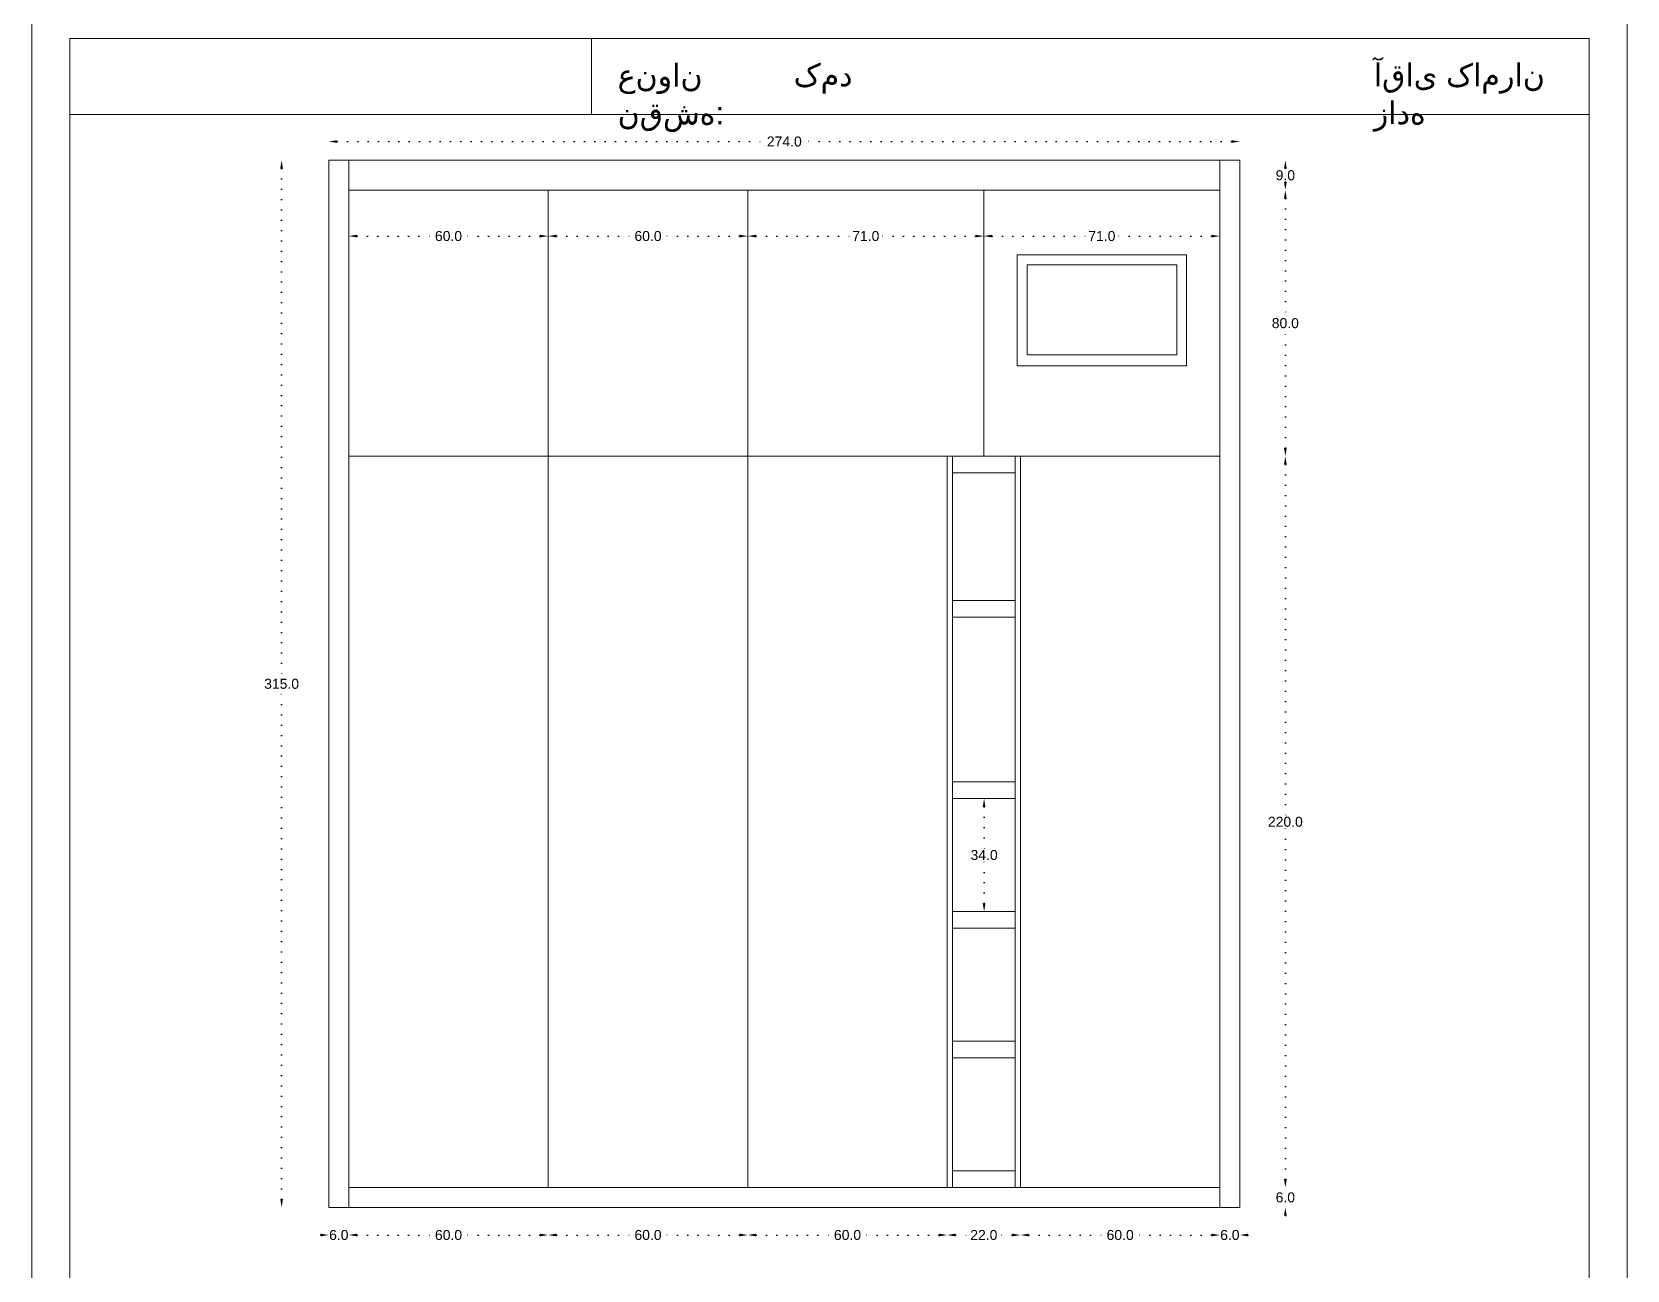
# Model space of a CAD drawing. Header units: inches. Extents: x 91 to 9019, y -381 to 2878.
# Drawn here: x 4637 to 5116.8, y 872.8 to 1245.3 of the extents above; entities that cross this region are included whole.
import ezdxf

# ---------------------------------------------------------------- set-up
doc = ezdxf.new("R2010")
doc.units = ezdxf.units.IN
doc.header["$MEASUREMENT"] = 0
doc.linetypes.add('ACAD_ISO07W100', pattern=[3, 0, -3])
doc.styles.get("Standard").update_dxf_attribs({"font": 'arial.ttf'})
doc.dimstyles.get("Standard").update_dxf_attribs({"dimtxt": 3, "dimasz": 2.5, "dimexe": 0.18, "dimexo": 0.0625, "dimgap": 0.09, "dimtad": 0, "dimtih": 1, "dimtoh": 1, "dimdec": 1, "dimzin": 0, "dimdsep": 46, "dimtxsty": 'Standard', "dimcen": 0.09, "dimse1": 1, "dimse2": 1, "dimadec": 0, "dimazin": 0, "dimtfac": 1, "dimtdec": 1, "dimtix": 1, "dimtofl": 0, "dimtmove": 0, "dimatfit": 3, "dimfxl": 1, "dimtolj": 1, "dimtzin": 0, "dimarcsym": 0})

# ---------------------------------------------------------------- blocks, each defined once
blk = doc.blocks.new('*D1')
at = {"color": 0, "linetype": 'ACAD_ISO07W100', "lineweight": -2, "transparency": 16777216}
for p, q in [((5013.99, 900.18), (5013.99, 902.68)), ((5013.99, 889.18), (5013.99, 886.68))]:
    blk.add_line(p, q, dxfattribs=at)
at = {"color": 0, "transparency": 16777216}
for points in [[(5013.58, 900.18), (5014.41, 900.18), (5013.99, 897.68)], [(5013.58, 889.18), (5014.41, 889.18), (5013.99, 891.68)]]:
    blk.add_solid(points, dxfattribs=at)
at = {"layer": 'Defpoints', "color": 0, "transparency": 16777216}
for p in [(4994.3, 897.68), (5000.3, 891.68), (5013.99, 891.68)]:
    blk.add_point(p, dxfattribs=at)
at = {"color": 0, "lineweight": 20, "transparency": 16777216, "insert": (5013.99, 894.68), "char_height": 3, "attachment_point": 5}
blk.add_mtext('\\A1;6.0', dxfattribs=at)
blk = doc.blocks.new('*D2')
at = {"color": 0, "linetype": 'ACAD_ISO07W100', "lineweight": -2, "transparency": 16777216}
for p, q in [((5013.99, 1115.18), (5013.99, 1009.3)), ((5013.99, 900.18), (5013.99, 1006.06))]:
    blk.add_line(p, q, dxfattribs=at)
at = {"color": 0, "transparency": 16777216}
for points in [[(5013.58, 1115.18), (5014.41, 1115.18), (5013.99, 1117.68)], [(5013.58, 900.18), (5014.41, 900.18), (5013.99, 897.68)]]:
    blk.add_solid(points, dxfattribs=at)
at = {"layer": 'Defpoints', "color": 0, "transparency": 16777216}
for p in [(4994.3, 1117.68), (4994.3, 897.68), (5013.99, 897.68)]:
    blk.add_point(p, dxfattribs=at)
at = {"color": 0, "lineweight": 20, "transparency": 16777216, "insert": (5013.99, 1007.68), "char_height": 3, "attachment_point": 5}
blk.add_mtext('\\A1;220.0', dxfattribs=at)
blk = doc.blocks.new('*D3')
at = {"color": 0, "linetype": 'ACAD_ISO07W100', "lineweight": -2, "transparency": 16777216}
for p, q in [((5013.99, 1195.18), (5013.99, 1159.3)), ((5013.99, 1120.18), (5013.99, 1156.06))]:
    blk.add_line(p, q, dxfattribs=at)
at = {"color": 0, "transparency": 16777216}
for points in [[(5013.58, 1195.18), (5014.41, 1195.18), (5013.99, 1197.68)], [(5013.58, 1120.18), (5014.41, 1120.18), (5013.99, 1117.68)]]:
    blk.add_solid(points, dxfattribs=at)
at = {"layer": 'Defpoints', "color": 0, "transparency": 16777216}
for p in [(4994.3, 1197.68), (5013.99, 1197.68), (4994.3, 1117.68)]:
    blk.add_point(p, dxfattribs=at)
at = {"color": 0, "lineweight": 20, "transparency": 16777216, "insert": (5013.99, 1157.68), "char_height": 3, "attachment_point": 5}
blk.add_mtext('\\A1;80.0', dxfattribs=at)
blk = doc.blocks.new('*D4')
at = {"color": 0, "linetype": 'ACAD_ISO07W100', "lineweight": -2, "transparency": 16777216}
for p, q in [((5013.99, 1204.18), (5013.99, 1203.8)), ((5013.99, 1200.18), (5013.99, 1200.56))]:
    blk.add_line(p, q, dxfattribs=at)
at = {"color": 0, "transparency": 16777216}
for points in [[(5013.58, 1204.18), (5014.41, 1204.18), (5013.99, 1206.68)], [(5013.58, 1200.18), (5014.41, 1200.18), (5013.99, 1197.68)]]:
    blk.add_solid(points, dxfattribs=at)
at = {"layer": 'Defpoints', "color": 0, "transparency": 16777216}
for p in [(5000.3, 1206.68), (5013.99, 1206.68), (4994.3, 1197.68)]:
    blk.add_point(p, dxfattribs=at)
at = {"color": 0, "lineweight": 20, "transparency": 16777216, "insert": (5013.99, 1202.18), "char_height": 3, "attachment_point": 5}
blk.add_mtext('\\A1;9.0', dxfattribs=at)
blk = doc.blocks.new('*D5')
at = {"color": 0, "linetype": 'ACAD_ISO07W100', "lineweight": -2, "transparency": 16777216}
for p, q in [((4712.1, 1204.18), (4712.1, 1050.8)), ((4712.1, 894.18), (4712.1, 1047.56))]:
    blk.add_line(p, q, dxfattribs=at)
at = {"color": 0, "transparency": 16777216}
for points in [[(4711.68, 1204.18), (4712.52, 1204.18), (4712.1, 1206.68)], [(4711.68, 894.18), (4712.52, 894.18), (4712.1, 891.68)]]:
    blk.add_solid(points, dxfattribs=at)
at = {"layer": 'Defpoints', "color": 0, "transparency": 16777216}
for p in [(4712.1, 1206.68), (5000.3, 1206.68), (5000.3, 891.68)]:
    blk.add_point(p, dxfattribs=at)
at = {"color": 0, "lineweight": 20, "transparency": 16777216, "insert": (4712.1, 1049.18), "char_height": 3, "attachment_point": 5}
blk.add_mtext('\\A1;315.0', dxfattribs=at)
blk = doc.blocks.new('*D6')
at = {"color": 0, "linetype": 'ACAD_ISO07W100', "lineweight": -2, "transparency": 16777216}
for p, q in [((4723.8, 883.37), (4721.3, 883.37)), ((4734.8, 883.37), (4737.3, 883.37))]:
    blk.add_line(p, q, dxfattribs=at)
at = {"color": 0, "transparency": 16777216}
for points in [[(4723.8, 883.79), (4723.8, 882.96), (4726.3, 883.37)], [(4734.8, 883.79), (4734.8, 882.96), (4732.3, 883.37)]]:
    blk.add_solid(points, dxfattribs=at)
at = {"layer": 'Defpoints', "color": 0, "transparency": 16777216}
for p in [(4726.3, 891.68), (4732.3, 891.68), (4726.3, 883.37)]:
    blk.add_point(p, dxfattribs=at)
at = {"color": 0, "lineweight": 20, "transparency": 16777216, "insert": (4729.3, 883.37), "char_height": 3, "attachment_point": 5}
blk.add_mtext('\\A1;6.0', dxfattribs=at)
blk = doc.blocks.new('*D7')
at = {"color": 0, "linetype": 'ACAD_ISO07W100', "lineweight": -2, "transparency": 16777216}
for p, q in [((4734.8, 883.37), (4758.31, 883.37)), ((4789.8, 883.37), (4766.29, 883.37))]:
    blk.add_line(p, q, dxfattribs=at)
at = {"color": 0, "transparency": 16777216}
for points in [[(4734.8, 883.79), (4734.8, 882.96), (4732.3, 883.37)], [(4789.8, 883.79), (4789.8, 882.96), (4792.3, 883.37)]]:
    blk.add_solid(points, dxfattribs=at)
at = {"layer": 'Defpoints', "color": 0, "transparency": 16777216}
for p in [(4792.3, 897.68), (4732.3, 891.68), (4732.3, 883.37)]:
    blk.add_point(p, dxfattribs=at)
at = {"color": 0, "lineweight": 20, "transparency": 16777216, "insert": (4762.3, 883.37), "char_height": 3, "attachment_point": 5}
blk.add_mtext('\\A1;60.0', dxfattribs=at)
blk = doc.blocks.new('*D8')
at = {"color": 0, "linetype": 'ACAD_ISO07W100', "lineweight": -2, "transparency": 16777216}
for p, q in [((4794.8, 883.37), (4818.31, 883.37)), ((4849.8, 883.37), (4826.29, 883.37))]:
    blk.add_line(p, q, dxfattribs=at)
at = {"color": 0, "transparency": 16777216}
for points in [[(4794.8, 883.79), (4794.8, 882.96), (4792.3, 883.37)], [(4849.8, 883.79), (4849.8, 882.96), (4852.3, 883.37)]]:
    blk.add_solid(points, dxfattribs=at)
at = {"layer": 'Defpoints', "color": 0, "transparency": 16777216}
for p in [(4792.3, 897.68), (4852.3, 897.68), (4792.3, 883.37)]:
    blk.add_point(p, dxfattribs=at)
at = {"color": 0, "lineweight": 20, "transparency": 16777216, "insert": (4822.3, 883.37), "char_height": 3, "attachment_point": 5}
blk.add_mtext('\\A1;60.0', dxfattribs=at)
blk = doc.blocks.new('*D9')
at = {"color": 0, "linetype": 'ACAD_ISO07W100', "lineweight": -2, "transparency": 16777216}
for p, q in [((4854.8, 883.37), (4878.31, 883.37)), ((4909.8, 883.37), (4886.29, 883.37))]:
    blk.add_line(p, q, dxfattribs=at)
at = {"color": 0, "transparency": 16777216}
for points in [[(4854.8, 883.79), (4854.8, 882.96), (4852.3, 883.37)], [(4909.8, 883.79), (4909.8, 882.96), (4912.3, 883.37)]]:
    blk.add_solid(points, dxfattribs=at)
at = {"layer": 'Defpoints', "color": 0, "transparency": 16777216}
for p in [(4852.3, 897.68), (4912.3, 897.68), (4852.3, 883.37)]:
    blk.add_point(p, dxfattribs=at)
at = {"color": 0, "lineweight": 20, "transparency": 16777216, "insert": (4882.3, 883.37), "char_height": 3, "attachment_point": 5}
blk.add_mtext('\\A1;60.0', dxfattribs=at)
blk = doc.blocks.new('*D10')
at = {"color": 0, "linetype": 'ACAD_ISO07W100', "lineweight": -2, "transparency": 16777216}
for p, q in [((4914.8, 883.37), (4919.29, 883.37)), ((4931.8, 883.37), (4927.31, 883.37))]:
    blk.add_line(p, q, dxfattribs=at)
at = {"color": 0, "transparency": 16777216}
for points in [[(4914.8, 883.79), (4914.8, 882.96), (4912.3, 883.37)], [(4931.8, 883.79), (4931.8, 882.96), (4934.3, 883.37)]]:
    blk.add_solid(points, dxfattribs=at)
at = {"layer": 'Defpoints', "color": 0, "transparency": 16777216}
for p in [(4912.3, 897.68), (4934.3, 897.68), (4912.3, 883.37)]:
    blk.add_point(p, dxfattribs=at)
at = {"color": 0, "lineweight": 20, "transparency": 16777216, "insert": (4923.3, 883.37), "char_height": 3, "attachment_point": 5}
blk.add_mtext('\\A1;22.0', dxfattribs=at)
blk = doc.blocks.new('*D11')
at = {"color": 0, "linetype": 'ACAD_ISO07W100', "lineweight": -2, "transparency": 16777216}
for p, q in [((4936.8, 883.37), (4960.31, 883.37)), ((4991.8, 883.37), (4968.29, 883.37))]:
    blk.add_line(p, q, dxfattribs=at)
at = {"color": 0, "transparency": 16777216}
for points in [[(4936.8, 883.79), (4936.8, 882.96), (4934.3, 883.37)], [(4991.8, 883.79), (4991.8, 882.96), (4994.3, 883.37)]]:
    blk.add_solid(points, dxfattribs=at)
at = {"layer": 'Defpoints', "color": 0, "transparency": 16777216}
for p in [(4934.3, 897.68), (4994.3, 891.68), (4994.3, 883.37)]:
    blk.add_point(p, dxfattribs=at)
at = {"color": 0, "lineweight": 20, "transparency": 16777216, "insert": (4964.3, 883.37), "char_height": 3, "attachment_point": 5}
blk.add_mtext('\\A1;60.0', dxfattribs=at)
blk = doc.blocks.new('*D12')
at = {"color": 0, "linetype": 'ACAD_ISO07W100', "lineweight": -2, "transparency": 16777216}
for p, q in [((4991.8, 883.37), (4989.3, 883.37)), ((5002.8, 883.37), (5005.3, 883.37))]:
    blk.add_line(p, q, dxfattribs=at)
at = {"color": 0, "transparency": 16777216}
for points in [[(4991.8, 883.79), (4991.8, 882.96), (4994.3, 883.37)], [(5002.8, 883.79), (5002.8, 882.96), (5000.3, 883.37)]]:
    blk.add_solid(points, dxfattribs=at)
at = {"layer": 'Defpoints', "color": 0, "transparency": 16777216}
for p in [(4994.3, 891.68), (5000.3, 891.68), (5000.3, 883.37)]:
    blk.add_point(p, dxfattribs=at)
at = {"color": 0, "lineweight": 20, "transparency": 16777216, "insert": (4997.3, 883.37), "char_height": 3, "attachment_point": 5}
blk.add_mtext('\\A1;6.0', dxfattribs=at)
blk = doc.blocks.new('*D13')
at = {"color": 0, "linetype": 'ACAD_ISO07W100', "lineweight": -2, "transparency": 16777216}
for p, q in [((4734.8, 1183.89), (4758.31, 1183.89)), ((4789.8, 1183.89), (4766.29, 1183.89))]:
    blk.add_line(p, q, dxfattribs=at)
at = {"color": 0, "transparency": 16777216}
for points in [[(4734.8, 1184.31), (4734.8, 1183.47), (4732.3, 1183.89)], [(4789.8, 1184.31), (4789.8, 1183.47), (4792.3, 1183.89)]]:
    blk.add_solid(points, dxfattribs=at)
at = {"layer": 'Defpoints', "color": 0, "transparency": 16777216}
for p in [(4732.3, 1206.68), (4792.3, 1197.68), (4732.3, 1183.89)]:
    blk.add_point(p, dxfattribs=at)
at = {"color": 0, "lineweight": 20, "transparency": 16777216, "insert": (4762.3, 1183.89), "char_height": 3, "attachment_point": 5}
blk.add_mtext('\\A1;60.0', dxfattribs=at)
blk = doc.blocks.new('*D14')
at = {"color": 0, "linetype": 'ACAD_ISO07W100', "lineweight": -2, "transparency": 16777216}
for p, q in [((4794.8, 1183.89), (4818.31, 1183.89)), ((4849.8, 1183.89), (4826.29, 1183.89))]:
    blk.add_line(p, q, dxfattribs=at)
at = {"color": 0, "transparency": 16777216}
for points in [[(4794.8, 1184.31), (4794.8, 1183.47), (4792.3, 1183.89)], [(4849.8, 1184.31), (4849.8, 1183.47), (4852.3, 1183.89)]]:
    blk.add_solid(points, dxfattribs=at)
at = {"layer": 'Defpoints', "color": 0, "transparency": 16777216}
for p in [(4792.3, 1197.68), (4852.3, 1197.68), (4792.3, 1183.89)]:
    blk.add_point(p, dxfattribs=at)
at = {"color": 0, "lineweight": 20, "transparency": 16777216, "insert": (4822.3, 1183.89), "char_height": 3, "attachment_point": 5}
blk.add_mtext('\\A1;60.0', dxfattribs=at)
blk = doc.blocks.new('*D15')
at = {"color": 0, "linetype": 'ACAD_ISO07W100', "lineweight": -2, "transparency": 16777216}
for p, q in [((4854.8, 1183.89), (4883.83, 1183.89)), ((4920.8, 1183.89), (4891.77, 1183.89))]:
    blk.add_line(p, q, dxfattribs=at)
at = {"color": 0, "transparency": 16777216}
for points in [[(4854.8, 1184.31), (4854.8, 1183.47), (4852.3, 1183.89)], [(4920.8, 1184.31), (4920.8, 1183.47), (4923.3, 1183.89)]]:
    blk.add_solid(points, dxfattribs=at)
at = {"layer": 'Defpoints', "color": 0, "transparency": 16777216}
for p in [(4852.3, 1197.68), (4923.3, 1197.68), (4852.3, 1183.89)]:
    blk.add_point(p, dxfattribs=at)
at = {"color": 0, "lineweight": 20, "transparency": 16777216, "insert": (4887.8, 1183.89), "char_height": 3, "attachment_point": 5}
blk.add_mtext('\\A1;71.0', dxfattribs=at)
blk = doc.blocks.new('*D16')
at = {"color": 0, "linetype": 'ACAD_ISO07W100', "lineweight": -2, "transparency": 16777216}
for p, q in [((4925.8, 1183.89), (4954.83, 1183.89)), ((4991.8, 1183.89), (4962.77, 1183.89))]:
    blk.add_line(p, q, dxfattribs=at)
at = {"color": 0, "transparency": 16777216}
for points in [[(4925.8, 1184.31), (4925.8, 1183.47), (4923.3, 1183.89)], [(4991.8, 1184.31), (4991.8, 1183.47), (4994.3, 1183.89)]]:
    blk.add_solid(points, dxfattribs=at)
at = {"layer": 'Defpoints', "color": 0, "transparency": 16777216}
for p in [(4994.3, 1206.68), (4923.3, 1197.68), (4923.3, 1183.89)]:
    blk.add_point(p, dxfattribs=at)
at = {"color": 0, "lineweight": 20, "transparency": 16777216, "insert": (4958.8, 1183.89), "char_height": 3, "attachment_point": 5}
blk.add_mtext('\\A1;71.0', dxfattribs=at)
blk = doc.blocks.new('*D17')
at = {"color": 0, "linetype": 'ACAD_ISO07W100', "lineweight": -2, "transparency": 16777216}
for p, q in [((4728.8, 1212.33), (4858.13, 1212.33)), ((4997.8, 1212.33), (4868.47, 1212.33))]:
    blk.add_line(p, q, dxfattribs=at)
at = {"color": 0, "transparency": 16777216}
for points in [[(4728.8, 1212.74), (4728.8, 1211.91), (4726.3, 1212.33)], [(4997.8, 1212.74), (4997.8, 1211.91), (5000.3, 1212.33)]]:
    blk.add_solid(points, dxfattribs=at)
at = {"layer": 'Defpoints', "color": 0, "transparency": 16777216}
for p in [(5000.3, 1212.33), (4726.3, 1206.68), (5000.3, 1206.68)]:
    blk.add_point(p, dxfattribs=at)
at = {"color": 0, "lineweight": 20, "transparency": 16777216, "insert": (4863.3, 1212.33), "char_height": 3, "attachment_point": 5}
blk.add_mtext('\\A1;274.0', dxfattribs=at)
blk = doc.blocks.new('*D32')
at = {"color": 0, "linetype": 'ACAD_ISO07W100', "lineweight": -2, "transparency": 16777216}
for p, q in [((4923.39, 1012.18), (4923.39, 999.3)), ((4923.39, 983.18), (4923.39, 996.06))]:
    blk.add_line(p, q, dxfattribs=at)
at = {"color": 0, "transparency": 16777216}
for points in [[(4922.97, 1012.18), (4923.8, 1012.18), (4923.39, 1014.68)], [(4922.97, 983.18), (4923.8, 983.18), (4923.39, 980.68)]]:
    blk.add_solid(points, dxfattribs=at)
at = {"layer": 'Defpoints', "color": 0, "transparency": 16777216}
for p in [(4923.3, 1014.68), (4923.3, 980.68), (4923.39, 980.68)]:
    blk.add_point(p, dxfattribs=at)
at = {"color": 0, "lineweight": 20, "transparency": 16777216, "insert": (4923.39, 997.68), "char_height": 3, "attachment_point": 5}
blk.add_mtext('\\A1;34.0', dxfattribs=at)

msp = doc.modelspace()

# ---------------------------------------------------------------- linework, layer by layer
at = {"lineweight": 20}
for p, q in [((4726.3, 1206.68), (5000.3, 1206.68)), ((4726.3, 1206.68), (4726.3, 891.68)), ((4732.3, 1206.68), (4732.3, 891.68)), ((4994.3, 891.68), (4994.3, 1206.68)), ((5000.3, 891.68), (5000.3, 1206.68)), ((4732.3, 1197.68), (4994.3, 1197.68)), ((4792.3, 1197.68), (4792.3, 897.68)), ((4852.3, 1197.68), (4852.3, 897.68)), ((4923.3, 1117.68), (4923.3, 1197.68)), ((4732.3, 1117.68), (4852.3, 1117.68)), ((4852.3, 1117.68), (4994.3, 1117.68)), ((4912.3, 1117.68), (4912.3, 897.68)), ((4913.9, 1117.68), (4913.9, 897.68)), ((4913.9, 1117.68), (4932.7, 1117.68)), ((4932.7, 897.68), (4932.7, 1117.68)), ((4934.3, 897.68), (4934.3, 1117.68)), ((4913.9, 1112.68), (4932.7, 1112.68)), ((4913.9, 1074.25), (4932.7, 1074.25)), ((4913.9, 1069.25), (4932.7, 1069.25)), ((4913.9, 1019.68), (4932.7, 1019.68)), ((4913.9, 1014.68), (4932.7, 1014.68)), ((4913.9, 980.68), (4932.7, 980.68)), ((4913.9, 975.68), (4932.7, 975.68)), ((4913.9, 941.68), (4932.7, 941.68)), ((4913.9, 936.68), (4932.7, 936.68)), ((4913.9, 902.68), (4932.7, 902.68)), ((4732.3, 897.68), (4994.3, 897.68)), ((4726.3, 891.68), (5000.3, 891.68))]:
    msp.add_line(p, q, dxfattribs=at)
for points in [[(4637, 1254.72), (4637, 576.18), (5116.77, 576.18), (5116.77, 1254.72)], [(4648.42, 1243.3), (4648.42, 598.53), (5105.35, 598.53), (5105.35, 1243.3)], [(4805.31, 1243.3), (4648.42, 1243.3), (4648.42, 1220.45), (4805.31, 1220.45)], [(4805.31, 1220.45), (5105.35, 1220.45), (5105.35, 1243.3), (4805.31, 1243.3)], [(4923.3, 1197.68), (4994.3, 1197.68), (4994.3, 1117.68), (4923.3, 1117.68)], [(4933.3, 1178.2), (4984.3, 1178.2), (4984.3, 1144.86), (4933.3, 1144.86)], [(4936.3, 1175.2), (4981.3, 1175.2), (4981.3, 1148.2), (4936.3, 1148.2)]]:
    msp.add_lwpolyline(points, close=True, dxfattribs=at)

# ---------------------------------------------------------------- texts
at = {"lineweight": 20, "attachment_point": 1}
for s, width, insert, char_height in [('{\\fArial|b0|i0|c178|p34;عنوان نقشه}:', 50.8459, (4813.17, 1235.74), 6.8539), ('کمد', 59.4087, (4866.11, 1235.84), 6.854), ('آقای کامران زاده', 59.4087, (5040.58, 1235.84), 6.8539)]:
    msp.add_mtext_dynamic_manual_height_columns(s, width=width, gutter_width=310.69, heights=[0], dxfattribs=dict(at, insert=insert, char_height=char_height))

# ---------------------------------------------------------------- dimensions: what is measured, and where the dimension line sits
at = {"lineweight": 20}
dim = msp.add_linear_dim(base=(5000.3, 1212.33), p1=(4726.3, 1206.68), p2=(5000.3, 1206.68), dimstyle='Standard', dxfattribs=at)
dim.commit()
dim.dimension.update_dxf_attribs({"geometry": '*D17', "text_midpoint": (4863.3, 1212.33), "dimtype": 160})
dim = msp.add_linear_dim(base=(4712.1, 1206.68), p1=(5000.3, 891.68), p2=(5000.3, 1206.68), angle=270, dimstyle='Standard', dxfattribs=at)
dim.commit()
dim.dimension.update_dxf_attribs({"geometry": '*D5', "text_midpoint": (4712.1, 1049.18), "dimtype": 160})
for base, p1, p2, picture, middle in [((4732.3, 1183.89), (4792.3, 1197.68), (4732.3, 1206.68), '*D13', (4762.3, 1183.89)), ((4923.3, 1183.89), (4994.3, 1206.68), (4923.3, 1197.68), '*D16', (4958.8, 1183.89)), ((4792.3, 1183.89), (4852.3, 1197.68), (4792.3, 1197.68), '*D14', (4822.3, 1183.89)), ((4852.3, 1183.89), (4923.3, 1197.68), (4852.3, 1197.68), '*D15', (4887.8, 1183.89)), ((4732.3, 883.37), (4792.3, 897.68), (4732.3, 891.68), '*D7', (4762.3, 883.37)), ((4792.3, 883.37), (4852.3, 897.68), (4792.3, 897.68), '*D8', (4822.3, 883.37)), ((4852.3, 883.37), (4912.3, 897.68), (4852.3, 897.68), '*D9', (4882.3, 883.37)), ((4912.3, 883.37), (4934.3, 897.68), (4912.3, 897.68), '*D10', (4923.3, 883.37)), ((4994.3, 883.37), (4934.3, 897.68), (4994.3, 891.68), '*D11', (4964.3, 883.37)), ((4726.3, 883.37), (4732.3, 891.68), (4726.3, 891.68), '*D6', (4729.3, 883.37)), ((5000.3, 883.37), (4994.3, 891.68), (5000.3, 891.68), '*D12', (4997.3, 883.37))]:
    dim = msp.add_linear_dim(base=base, p1=p1, p2=p2, dimstyle='Standard', dxfattribs=at)
    dim.commit()
    dim.dimension.update_dxf_attribs({"geometry": picture, "text_midpoint": middle})
for base, p1, p2, angle, picture, middle in [((5013.99, 1206.68), (4994.3, 1197.68), (5000.3, 1206.68), 270, '*D4', (5013.99, 1202.18)), ((5013.99, 1197.68), (4994.3, 1117.68), (4994.3, 1197.68), 270, '*D3', (5013.99, 1157.68)), ((5013.99, 897.68), (4994.3, 1117.68), (4994.3, 897.68), 270, '*D2', (5013.99, 1007.68)), ((4923.39, 980.68), (4923.3, 1014.68), (4923.3, 980.68), 90, '*D32', (4923.39, 997.68)), ((5013.99, 891.68), (4994.3, 897.68), (5000.3, 891.68), 270, '*D1', (5013.99, 894.68))]:
    dim = msp.add_linear_dim(base=base, p1=p1, p2=p2, angle=angle, dimstyle='Standard', dxfattribs=at)
    dim.commit()
    dim.dimension.update_dxf_attribs({"geometry": picture, "text_midpoint": middle})

doc.saveas('drawing.dxf')
